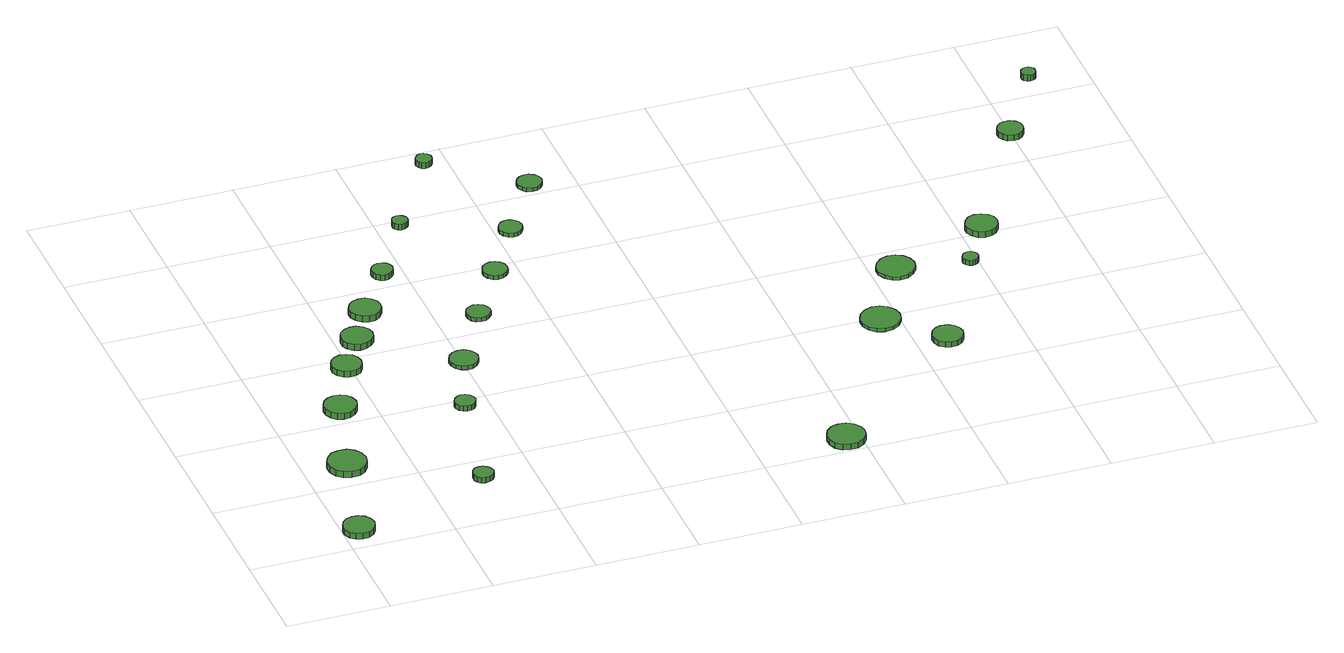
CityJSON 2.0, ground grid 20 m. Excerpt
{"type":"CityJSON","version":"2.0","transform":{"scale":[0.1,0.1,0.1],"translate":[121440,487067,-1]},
"CityObjects":{
"tree1":{"type":"SolitaryVegetationObject","attributes":{"function":"something"},"geometry":[{"type":"MultiSurface","lod":"1","boundaries":[[[0,1,2,3,4,5,6,7,8,9,10,11,12,13,14]],[[15,16,17,18,19,20,21,22,23,24,25,26,27,28,29]],[[0,29,28,1]],[[1,28,27,2]],[[2,27,26,3]],[[3,26,25,4]],[[4,25,24,5]],[[5,24,23,6]],[[6,23,22,7]],[[7,22,21,8]],[[8,21,20,9]],[[9,20,19,10]],[[10,19,18,11]],[[11,18,17,12]],[[12,17,16,13]],[[13,16,15,14]],[[14,15,29,0]]]}]},
"tree2":{"type":"SolitaryVegetationObject","attributes":{"function":"something"},"geometry":[{"type":"MultiSurface","lod":"1","boundaries":[[[30,31,32,33,34,35,36,37,38,39,40,41,42,43,44]],[[45,46,47,48,49,50,51,52,53,54,55,56,57,58,59]],[[30,59,58,31]],[[31,58,57,32]],[[32,57,56,33]],[[33,56,55,34]],[[34,55,54,35]],[[35,54,53,36]],[[36,53,52,37]],[[37,52,51,38]],[[38,51,50,39]],[[39,50,49,40]],[[40,49,48,41]],[[41,48,47,42]],[[42,47,46,43]],[[43,46,45,44]],[[44,45,59,30]]]}]},
"tree3":{"type":"SolitaryVegetationObject","attributes":{"function":"something"},"geometry":[{"type":"MultiSurface","lod":"1","boundaries":[[[60,61,62,63,64,65,66,67,68,69,70,71,72,73,74]],[[75,76,77,78,79,80,81,82,83,84,85,86,87,88,89]],[[60,89,88,61]],[[61,88,87,62]],[[62,87,86,63]],[[63,86,85,64]],[[64,85,84,65]],[[65,84,83,66]],[[66,83,82,67]],[[67,82,81,68]],[[68,81,80,69]],[[69,80,79,70]],[[70,79,78,71]],[[71,78,77,72]],[[72,77,76,73]],[[73,76,75,74]],[[74,75,89,60]]]}]},
"tree4":{"type":"SolitaryVegetationObject","attributes":{"function":"something"},"geometry":[{"type":"MultiSurface","lod":"1","boundaries":[[[90,91,92,93,94,95,96,97,98,99,100,101,102,103,104]],[[105,106,107,108,109,110,111,112,113,114,115,116,117,118,119]],[[90,119,118,91]],[[91,118,117,92]],[[92,117,116,93]],[[93,116,115,94]],[[94,115,114,95]],[[95,114,113,96]],[[96,113,112,97]],[[97,112,111,98]],[[98,111,110,99]],[[99,110,109,100]],[[100,109,108,101]],[[101,108,107,102]],[[102,107,106,103]],[[103,106,105,104]],[[104,105,119,90]]]}]},
"tree5":{"type":"SolitaryVegetationObject","attributes":{"function":"something"},"geometry":[{"type":"MultiSurface","lod":"1","boundaries":[[[120,121,122,123,124,125,126,127,128,129,130,131,132,133,134]],[[135,136,137,138,139,140,141,142,143,144,145,146,147,148,149]],[[120,149,148,121]],[[121,148,147,122]],[[122,147,146,123]],[[123,146,145,124]],[[124,145,144,125]],[[125,144,143,126]],[[126,143,142,127]],[[127,142,141,128]],[[128,141,140,129]],[[129,140,139,130]],[[130,139,138,131]],[[131,138,137,132]],[[132,137,136,133]],[[133,136,135,134]],[[134,135,149,120]]]}]},
"tree6":{"type":"SolitaryVegetationObject","attributes":{"function":"something"},"geometry":[{"type":"MultiSurface","lod":"1","boundaries":[[[150,151,152,153,154,155,156,157,158,159,160,161,162,163,164]],[[165,166,167,168,169,170,171,172,173,174,175,176,177,178,179]],[[150,179,178,151]],[[151,178,177,152]],[[152,177,176,153]],[[153,176,175,154]],[[154,175,174,155]],[[155,174,173,156]],[[156,173,172,157]],[[157,172,171,158]],[[158,171,170,159]],[[159,170,169,160]],[[160,169,168,161]],[[161,168,167,162]],[[162,167,166,163]],[[163,166,165,164]],[[164,165,179,150]]]}]},
"tree7":{"type":"SolitaryVegetationObject","attributes":{"function":"something"},"geometry":[{"type":"MultiSurface","lod":"1","boundaries":[[[180,181,182,183,184,185,186,187,188,189,190,191,192,193,194]],[[195,196,197,198,199,200,201,202,203,204,205,206,207,208,209]],[[180,209,208,181]],[[181,208,207,182]],[[182,207,206,183]],[[183,206,205,184]],[[184,205,204,185]],[[185,204,203,186]],[[186,203,202,187]],[[187,202,201,188]],[[188,201,200,189]],[[189,200,199,190]],[[190,199,198,191]],[[191,198,197,192]],[[192,197,196,193]],[[193,196,195,194]],[[194,195,209,180]]]}]},
"tree8":{"type":"SolitaryVegetationObject","attributes":{"function":"something"},"geometry":[{"type":"MultiSurface","lod":"1","boundaries":[[[210,211,212,213,214,215,216,217,218,219,220,221,222,223,224]],[[225,226,227,228,229,230,231,232,233,234,235,236,237,238,239]],[[210,239,238,211]],[[211,238,237,212]],[[212,237,236,213]],[[213,236,235,214]],[[214,235,234,215]],[[215,234,233,216]],[[216,233,232,217]],[[217,232,231,218]],[[218,231,230,219]],[[219,230,229,220]],[[220,229,228,221]],[[221,228,227,222]],[[222,227,226,223]],[[223,226,225,224]],[[224,225,239,210]]]}]},
"tree9":{"type":"SolitaryVegetationObject","attributes":{"function":"something"},"geometry":[{"type":"MultiSurface","lod":"1","boundaries":[[[240,241,242,243,244,245,246,247,248,249,250,251,252,253,254]],[[255,256,257,258,259,260,261,262,263,264,265,266,267,268,269]],[[240,269,268,241]],[[241,268,267,242]],[[242,267,266,243]],[[243,266,265,244]],[[244,265,264,245]],[[245,264,263,246]],[[246,263,262,247]],[[247,262,261,248]],[[248,261,260,249]],[[249,260,259,250]],[[250,259,258,251]],[[251,258,257,252]],[[252,257,256,253]],[[253,256,255,254]],[[254,255,269,240]]]}]},
"tree10":{"type":"SolitaryVegetationObject","attributes":{"function":"something"},"geometry":[{"type":"MultiSurface","lod":"1","boundaries":[[[270,271,272,273,274,275,276,277,278,279,280,281,282,283,284]],[[285,286,287,288,289,290,291,292,293,294,295,296,297,298,299]],[[270,299,298,271]],[[271,298,297,272]],[[272,297,296,273]],[[273,296,295,274]],[[274,295,294,275]],[[275,294,293,276]],[[276,293,292,277]],[[277,292,291,278]],[[278,291,290,279]],[[279,290,289,280]],[[280,289,288,281]],[[281,288,287,282]],[[282,287,286,283]],[[283,286,285,284]],[[284,285,299,270]]]}]},
"tree11":{"type":"SolitaryVegetationObject","attributes":{"function":"something"},"geometry":[{"type":"MultiSurface","lod":"1","boundaries":[[[300,301,302,303,304,305,306,307,308,309,310,311,312,313,314]],[[315,316,317,318,319,320,321,322,323,324,325,326,327,328,329]],[[300,329,328,301]],[[301,328,327,302]],[[302,327,326,303]],[[303,326,325,304]],[[304,325,324,305]],[[305,324,323,306]],[[306,323,322,307]],[[307,322,321,308]],[[308,321,320,309]],[[309,320,319,310]],[[310,319,318,311]],[[311,318,317,312]],[[312,317,316,313]],[[313,316,315,314]],[[314,315,329,300]]]}]},
"tree12":{"type":"SolitaryVegetationObject","attributes":{"function":"something"},"geometry":[{"type":"MultiSurface","lod":"1","boundaries":[[[330,331,332,333,334,335,336,337,338,339,340,341,342,343,344]],[[345,346,347,348,349,350,351,352,353,354,355,356,357,358,359]],[[330,359,358,331]],[[331,358,357,332]],[[332,357,356,333]],[[333,356,355,334]],[[334,355,354,335]],[[335,354,353,336]],[[336,353,352,337]],[[337,352,351,338]],[[338,351,350,339]],[[339,350,349,340]],[[340,349,348,341]],[[341,348,347,342]],[[342,347,346,343]],[[343,346,345,344]],[[344,345,359,330]]]}]},
"tree13":{"type":"SolitaryVegetationObject","attributes":{"function":"something"},"geometry":[{"type":"MultiSurface","lod":"1","boundaries":[[[360,361,362,363,364,365,366,367,368,369,370,371,372,373,374]],[[375,376,377,378,379,380,381,382,383,384,385,386,387,388,389]],[[360,389,388,361]],[[361,388,387,362]],[[362,387,386,363]],[[363,386,385,364]],[[364,385,384,365]],[[365,384,383,366]],[[366,383,382,367]],[[367,382,381,368]],[[368,381,380,369]],[[369,380,379,370]],[[370,379,378,371]],[[371,378,377,372]],[[372,377,376,373]],[[373,376,375,374]],[[374,375,389,360]]]}]},
"tree14":{"type":"SolitaryVegetationObject","attributes":{"function":"something"},"geometry":[{"type":"MultiSurface","lod":"1","boundaries":[[[390,391,392,393,394,395,396,397,398,399,400,401,402,403,404]],[[405,406,407,408,409,410,411,412,413,414,415,416,417,418,419]],[[390,419,418,391]],[[391,418,417,392]],[[392,417,416,393]],[[393,416,415,394]],[[394,415,414,395]],[[395,414,413,396]],[[396,413,412,397]],[[397,412,411,398]],[[398,411,410,399]],[[399,410,409,400]],[[400,409,408,401]],[[401,408,407,402]],[[402,407,406,403]],[[403,406,405,404]],[[404,405,419,390]]]}]},
"tree15":{"type":"SolitaryVegetationObject","attributes":{"function":"something"},"geometry":[{"type":"MultiSurface","lod":"1","boundaries":[[[420,421,422,423,424,425,426,427,428,429,430,431,432,433,434]],[[435,436,437,438,439,440,441,442,443,444,445,446,447,448,449]],[[420,449,448,421]],[[421,448,447,422]],[[422,447,446,423]],[[423,446,445,424]],[[424,445,444,425]],[[425,444,443,426]],[[426,443,442,427]],[[427,442,441,428]],[[428,441,440,429]],[[429,440,439,430]],[[430,439,438,431]],[[431,438,437,432]],[[432,437,436,433]],[[433,436,435,434]],[[434,435,449,420]]]}]},
"tree16":{"type":"SolitaryVegetationObject","attributes":{"function":"something"},"geometry":[{"type":"MultiSurface","lod":"1","boundaries":[[[450,451,452,453,454,455,456,457,458,459,460,461,462,463,464]],[[465,466,467,468,469,470,471,472,473,474,475,476,477,478,479]],[[450,479,478,451]],[[451,478,477,452]],[[452,477,476,453]],[[453,476,475,454]],[[454,475,474,455]],[[455,474,473,456]],[[456,473,472,457]],[[457,472,471,458]],[[458,471,470,459]],[[459,470,469,460]],[[460,469,468,461]],[[461,468,467,462]],[[462,467,466,463]],[[463,466,465,464]],[[464,465,479,450]]]}]},
"tree17":{"type":"SolitaryVegetationObject","attributes":{"function":"something"},"geometry":[{"type":"MultiSurface","lod":"1","boundaries":[[[480,481,482,483,484,485,486,487,488,489,490,491,492,493,494]],[[495,496,497,498,499,500,501,502,503,504,505,506,507,508,509]],[[480,509,508,481]],[[481,508,507,482]],[[482,507,506,483]],[[483,506,505,484]],[[484,505,504,485]],[[485,504,503,486]],[[486,503,502,487]],[[487,502,501,488]],[[488,501,500,489]],[[489,500,499,490]],[[490,499,498,491]],[[491,498,497,492]],[[492,497,496,493]],[[493,496,495,494]],[[494,495,509,480]]]}]},
"tree18":{"type":"SolitaryVegetationObject","attributes":{"function":"something"},"geometry":[{"type":"MultiSurface","lod":"1","boundaries":[[[510,511,512,513,514,515,516,517,518,519,520,521,522,523,524]],[[525,526,527,528,529,530,531,532,533,534,535,536,537,538,539]],[[510,539,538,511]],[[511,538,537,512]],[[512,537,536,513]],[[513,536,535,514]],[[514,535,534,515]],[[515,534,533,516]],[[516,533,532,517]],[[517,532,531,518]],[[518,531,530,519]],[[519,530,529,520]],[[520,529,528,521]],[[521,528,527,522]],[[522,527,526,523]],[[523,526,525,524]],[[524,525,539,510]]]}]},
"tree19":{"type":"SolitaryVegetationObject","attributes":{"function":"something"},"geometry":[{"type":"MultiSurface","lod":"1","boundaries":[[[540,541,542,543,544,545,546,547,548,549,550,551,552,553,554]],[[555,556,557,558,559,560,561,562,563,564,565,566,567,568,569]],[[540,569,568,541]],[[541,568,567,542]],[[542,567,566,543]],[[543,566,565,544]],[[544,565,564,545]],[[545,564,563,546]],[[546,563,562,547]],[[547,562,561,548]],[[548,561,560,549]],[[549,560,559,550]],[[550,559,558,551]],[[551,558,557,552]],[[552,557,556,553]],[[553,556,555,554]],[[554,555,569,540]]]}]},
"tree20":{"type":"SolitaryVegetationObject","attributes":{"function":"something"},"geometry":[{"type":"MultiSurface","lod":"1","boundaries":[[[570,571,572,573,574,575,576,577,578,579,580,581,582,583,584]],[[585,586,587,588,589,590,591,592,593,594,595,596,597,598,599]],[[570,599,598,571]],[[571,598,597,572]],[[572,597,596,573]],[[573,596,595,574]],[[574,595,594,575]],[[575,594,593,576]],[[576,593,592,577]],[[577,592,591,578]],[[578,591,590,579]],[[579,590,589,580]],[[580,589,588,581]],[[581,588,587,582]],[[582,587,586,583]],[[583,586,585,584]],[[584,585,599,570]]]}]},
"tree21":{"type":"SolitaryVegetationObject","attributes":{"function":"something"},"geometry":[{"type":"MultiSurface","lod":"1","boundaries":[[[600,601,602,603,604,605,606,607,608,609,610,611,612,613,614]],[[615,616,617,618,619,620,621,622,623,624,625,626,627,628,629]],[[600,629,628,601]],[[601,628,627,602]],[[602,627,626,603]],[[603,626,625,604]],[[604,625,624,605]],[[605,624,623,606]],[[606,623,622,607]],[[607,622,621,608]],[[608,621,620,609]],[[609,620,619,610]],[[610,619,618,611]],[[611,618,617,612]],[[612,617,616,613]],[[613,616,615,614]],[[614,615,629,600]]]}]},
"tree22":{"type":"SolitaryVegetationObject","attributes":{"function":"something"},"geometry":[{"type":"MultiSurface","lod":"1","boundaries":[[[630,631,632,633,634,635,636,637,638,639,640,641,642,643,644]],[[645,646,647,648,649,650,651,652,653,654,655,656,657,658,659]],[[630,659,658,631]],[[631,658,657,632]],[[632,657,656,633]],[[633,656,655,634]],[[634,655,654,635]],[[635,654,653,636]],[[636,653,652,637]],[[637,652,651,638]],[[638,651,650,639]],[[639,650,649,640]],[[640,649,648,641]],[[641,648,647,642]],[[642,647,646,643]],[[643,646,645,644]],[[644,645,659,630]]]}]},
"tree23":{"type":"SolitaryVegetationObject","attributes":{"function":"something"},"geometry":[{"type":"MultiSurface","lod":"1","boundaries":[[[660,661,662,663,664,665,666,667,668,669,670,671,672,673,674]],[[675,676,677,678,679,680,681,682,683,684,685,686,687,688,689]],[[660,689,688,661]],[[661,688,687,662]],[[662,687,686,663]],[[663,686,685,664]],[[664,685,684,665]],[[665,684,683,666]],[[666,683,682,667]],[[667,682,681,668]],[[668,681,680,669]],[[669,680,679,670]],[[670,679,678,671]],[[671,678,677,672]],[[672,677,676,673]],[[673,676,675,674]],[[674,675,689,660]]]}]},
"tree24":{"type":"SolitaryVegetationObject","attributes":{"function":"something"},"geometry":[{"type":"MultiSurface","lod":"1","boundaries":[[[690,691,692,693,694,695,696,697,698,699,700,701,702,703,704]],[[705,706,707,708,709,710,711,712,713,714,715,716,717,718,719]],[[690,719,718,691]],[[691,718,717,692]],[[692,717,716,693]],[[693,716,715,694]],[[694,715,714,695]],[[695,714,713,696]],[[696,713,712,697]],[[697,712,711,698]],[[698,711,710,699]],[[699,710,709,700]],[[700,709,708,701]],[[701,708,707,702]],[[702,707,706,703]],[[703,706,705,704]],[[704,705,719,690]]]}]}
},
"vertices":[
[63,57,18],[60,69,18],[53,80,18],[42,86,18],[29,87,18],[17,83,18],[8,75,18],[3,63,18],[3,51,18],[8,39,18],[17,31,18],[29,27,18],[42,28,18],[53,34,18],[60,45,18],[60,45,6],[53,34,6],[42,28,6],[29,27,6],[17,31,6],[8,39,6],[3,51,6],[3,63,6],[8,75,6],[17,83,6],[29,87,6],[42,86,6],[53,80,6],[60,69,6],[63,57,6],
[119,258,23],[116,273,23],[107,286,23],[94,294,23],[78,295,23],[63,291,23],[52,280,23],[45,266,23],[45,250,23],[52,236,23],[63,226,23],[78,221,23],[94,222,23],[107,230,23],[116,243,23],[116,243,10],[107,230,10],[94,222,10],[78,221,10],[63,226,10],[52,236,10],[45,250,10],[45,266,10],[52,280,10],[63,291,10],[78,295,10],[94,294,10],[107,286,10],[116,273,10],[119,258,10],
[166,440,22],[163,453,22],[155,464,22],[144,470,22],[131,471,22],[119,467,22],[109,459,22],[104,447,22],[104,434,22],[109,422,22],[119,413,22],[131,409,22],[144,410,22],[155,417,22],[163,427,22],[163,427,9],[155,417,9],[144,410,9],[131,409,9],[119,413,9],[109,422,9],[104,434,9],[104,447,9],[109,459,9],[119,467,9],[131,471,9],[144,470,9],[155,464,9],[163,453,9],[166,440,9],
[326,146,17],[324,154,17],[319,161,17],[312,165,17],[304,166,17],[296,164,17],[290,158,17],[287,151,17],[287,142,17],[290,135,17],[296,129,17],[304,127,17],[312,128,17],[319,132,17],[324,138,17],[324,138,6],[319,132,6],[312,128,6],[304,127,6],[296,129,6],[290,135,6],[287,142,6],[287,151,6],[290,158,6],[296,164,6],[304,166,6],[312,165,6],[319,161,6],[324,154,6],[326,146,6],
[222,571,18],[220,583,18],[213,593,18],[202,599,18],[190,600,18],[179,596,18],[170,588,18],[165,577,18],[165,565,18],[170,554,18],[179,546,18],[190,542,18],[202,543,18],[213,549,18],[220,559,18],[220,559,6],[213,549,6],[202,543,6],[190,542,6],[179,546,6],[170,554,6],[165,565,6],[165,577,6],[170,588,6],[179,596,6],[190,600,6],[202,599,6],[213,593,6],[220,583,6],[222,571,6],
[273,650,19],[270,662,19],[262,673,19],[251,679,19],[239,680,19],[227,676,19],[217,668,19],[212,656,19],[212,643,19],[217,632,19],[227,623,19],[239,619,19],[251,621,19],[262,627,19],[270,637,19],[270,637,6],[262,627,6],[251,621,6],[239,619,6],[227,623,6],[217,632,6],[212,643,6],[212,656,6],[217,668,6],[227,676,6],[239,680,6],[251,679,6],[262,673,6],[270,662,6],[273,650,6],
[376,382,17],[374,390,17],[369,397,17],[362,401,17],[354,402,17],[346,399,17],[340,394,17],[336,386,17],[336,378,17],[340,370,17],[346,365,17],[354,362,17],[362,363,17],[369,367,17],[374,374,17],[374,374,6],[369,367,6],[362,363,6],[354,362,6],[346,365,6],[340,370,6],[336,378,6],[336,386,6],[340,394,6],[346,399,6],[354,402,6],[362,401,6],[369,397,6],[374,390,6],[376,382,6],
[318,733,19],[316,745,19],[308,755,19],[298,762,19],[285,763,19],[273,759,19],[264,751,19],[258,739,19],[258,727,19],[264,715,19],[273,707,19],[285,703,19],[298,704,19],[308,710,19],[316,721,19],[316,721,6],[308,710,6],[298,704,6],[285,703,6],[273,707,6],[264,715,6],[258,727,6],[258,739,6],[264,751,6],[273,759,6],[285,763,6],[298,762,6],[308,755,6],[316,745,6],[318,733,6],
[431,520,14],[428,531,14],[422,540,14],[412,546,14],[400,547,14],[389,544,14],[381,536,14],[376,525,14],[376,514,14],[381,503,14],[389,496,14],[400,492,14],[412,493,14],[422,499,14],[428,508,14],[428,508,6],[422,499,6],[412,493,6],[400,492,6],[389,496,6],[381,503,6],[376,514,6],[376,525,6],[381,536,6],[389,544,6],[400,547,6],[412,546,6],[422,540,6],[428,531,6],[431,520,6],
[382,844,18],[380,852,18],[375,859,18],[367,863,18],[359,864,18],[351,861,18],[345,856,18],[341,848,18],[341,839,18],[345,832,18],[351,826,18],[359,823,18],[367,824,18],[375,829,18],[380,835,18],[380,835,6],[375,829,6],[367,824,6],[359,823,6],[351,826,6],[345,832,6],[341,839,6],[341,848,6],[345,856,6],[351,861,6],[359,864,6],[367,863,6],[375,859,6],[380,852,6],[382,844,6],
[504,657,14],[502,667,14],[496,674,14],[488,679,14],[478,680,14],[469,677,14],[462,671,14],[458,662,14],[458,652,14],[462,643,14],[469,637,14],[478,634,14],[488,635,14],[496,640,14],[502,648,14],[502,648,6],[496,640,6],[488,635,6],[478,634,6],[469,637,6],[462,643,6],[458,652,6],[458,662,6],[462,671,6],[469,677,6],[478,680,6],[488,679,6],[496,674,6],[502,667,6],[504,657,6],
[462,986,18],[461,992,18],[457,997,18],[451,1000,18],[445,1001,18],[439,999,18],[434,995,18],[432,989,18],[432,982,18],[434,977,18],[439,972,18],[445,970,18],[451,971,18],[457,974,18],[461,979,18],[461,979,6],[457,974,6],[451,971,6],[445,970,6],[439,972,6],[434,977,6],[432,982,6],[432,989,6],[434,995,6],[439,999,6],[445,1001,6],[451,1000,6],[457,997,6],[461,992,6],[462,986,6],
[581,780,14],[579,790,14],[573,798,14],[565,803,14],[555,804,14],[546,801,14],[538,794,14],[534,785,14],[534,775,14],[538,766,14],[546,759,14],[555,756,14],[565,757,14],[573,762,14],[579,770,14],[579,770,6],[573,762,6],[565,757,6],[555,756,6],[546,759,6],[538,766,6],[534,775,6],[534,785,6],[538,794,6],[546,801,6],[555,804,6],[565,803,6],[573,798,6],[579,790,6],[581,780,6],
[654,902,14],[652,911,14],[646,919,14],[638,924,14],[629,925,14],[620,922,14],[613,915,14],[609,907,14],[609,897,14],[613,889,14],[620,882,14],[629,879,14],[638,880,14],[646,885,14],[652,893,14],[652,893,6],[646,885,6],[638,880,6],[629,879,6],[620,882,6],[613,889,6],[609,897,6],[609,907,6],[613,915,6],[620,922,6],[629,925,6],[638,924,6],[646,919,6],[652,911,6],[654,902,6],
[573,1164,18],[572,1170,18],[568,1176,18],[562,1179,18],[556,1180,18],[549,1178,18],[545,1173,18],[542,1167,18],[542,1161,18],[545,1155,18],[549,1150,18],[556,1148,18],[562,1149,18],[568,1152,18],[572,1158,18],[572,1158,6],[568,1152,6],[562,1149,6],[556,1148,6],[549,1150,6],[545,1155,6],[542,1161,6],[542,1167,6],[545,1173,6],[549,1178,6],[556,1180,6],[562,1179,6],[568,1176,6],[572,1170,6],[573,1164,6],
[1008,38,19],[1005,53,19],[996,65,19],[983,73,19],[968,74,19],[954,70,19],[943,60,19],[937,46,19],[937,31,19],[943,17,19],[954,7,19],[968,3,19],[983,4,19],[996,12,19],[1005,24,19],[1005,24,7],[996,12,7],[983,4,7],[968,3,7],[954,7,7],[943,17,7],[937,31,7],[937,46,7],[943,60,7],[954,70,7],[968,74,7],[983,73,7],[996,65,7],[1005,53,7],[1008,38,7],
[739,1033,14],[737,1042,14],[731,1050,14],[722,1055,14],[713,1056,14],[703,1053,14],[696,1047,14],[692,1038,14],[692,1028,14],[696,1019,14],[703,1012,14],[713,1009,14],[722,1010,14],[731,1015,14],[737,1023,14],[737,1023,6],[731,1015,6],[722,1010,6],[713,1009,6],[703,1012,6],[696,1019,6],[692,1028,6],[692,1038,6],[696,1047,6],[703,1053,6],[713,1056,6],[722,1055,6],[731,1050,6],[737,1042,6],[739,1033,6],
[1203,390,13],[1200,405,13],[1190,418,13],[1177,426,13],[1161,428,13],[1146,423,13],[1134,412,13],[1128,398,13],[1128,382,13],[1134,368,13],[1146,357,13],[1161,352,13],[1177,354,13],[1190,362,13],[1200,374,13],[1200,374,6],[1190,362,6],[1177,354,6],[1161,352,6],[1146,357,6],[1134,368,6],[1128,382,6],[1128,398,6],[1134,412,6],[1146,423,6],[1161,428,6],[1177,426,6],[1190,418,6],[1200,405,6],[1203,390,6],
[1290,292,17],[1287,304,17],[1280,314,17],[1270,320,17],[1257,322,17],[1246,318,17],[1237,310,17],[1232,299,17],[1232,286,17],[1237,275,17],[1246,267,17],[1257,263,17],[1270,264,17],[1280,270,17],[1287,280,17],[1287,280,6],[1280,270,6],[1270,264,6],[1257,263,6],[1246,267,6],[1237,275,6],[1232,286,6],[1232,299,6],[1237,310,6],[1246,318,6],[1257,322,6],[1270,320,6],[1280,314,6],[1287,304,6],[1290,292,6],
[1286,542,13],[1283,557,13],[1274,569,13],[1261,577,13],[1245,578,13],[1231,573,13],[1220,563,13],[1213,549,13],[1213,534,13],[1220,520,13],[1231,510,13],[1245,505,13],[1261,507,13],[1274,515,13],[1283,527,13],[1283,527,6],[1274,515,6],[1261,507,6],[1245,505,6],[1231,510,6],[1220,520,6],[1213,534,6],[1213,549,6],[1220,563,6],[1231,573,6],[1245,578,6],[1261,577,6],[1274,569,6],[1283,557,6],[1286,542,6],
[1402,521,17],[1401,527,17],[1397,532,17],[1392,535,17],[1386,536,17],[1380,534,17],[1375,530,17],[1372,524,17],[1372,518,17],[1375,512,17],[1380,508,17],[1386,506,17],[1392,506,17],[1397,509,17],[1401,515,17],[1401,515,6],[1397,509,6],[1392,506,6],[1386,506,6],[1380,508,6],[1375,512,6],[1372,518,6],[1372,524,6],[1375,530,6],[1380,534,6],[1386,536,6],[1392,535,6],[1397,532,6],[1401,527,6],[1402,521,6],
[1473,616,18],[1471,629,18],[1463,639,18],[1452,645,18],[1439,647,18],[1427,643,18],[1418,634,18],[1412,622,18],[1412,610,18],[1418,598,18],[1427,589,18],[1439,585,18],[1452,587,18],[1463,593,18],[1471,604,18],[1471,604,6],[1463,593,6],[1452,587,6],[1439,585,6],[1427,589,6],[1418,598,6],[1412,610,6],[1412,622,6],[1418,634,6],[1427,643,6],[1439,647,6],[1452,645,6],[1463,639,6],[1471,629,6],[1473,616,6],
[1621,887,24],[1619,897,24],[1613,905,24],[1604,910,24],[1594,911,24],[1584,908,24],[1576,901,24],[1572,892,24],[1572,881,24],[1576,872,24],[1584,865,24],[1594,862,24],[1604,863,24],[1613,868,24],[1619,876,24],[1619,876,12],[1613,868,12],[1604,863,12],[1594,862,12],[1584,865,12],[1576,872,12],[1572,881,12],[1572,892,12],[1576,901,12],[1584,908,12],[1594,911,12],[1604,910,12],[1613,905,12],[1619,897,12],[1621,887,12],
[1702,1045,30],[1701,1051,30],[1698,1055,30],[1693,1058,30],[1687,1059,30],[1682,1057,30],[1677,1053,30],[1675,1048,30],[1675,1042,30],[1677,1037,30],[1682,1033,30],[1687,1031,30],[1693,1032,30],[1698,1035,30],[1701,1039,30],[1701,1039,17],[1698,1035,17],[1693,1032,17],[1687,1031,17],[1682,1033,17],[1677,1037,17],[1675,1042,17],[1675,1048,17],[1677,1053,17],[1682,1057,17],[1687,1059,17],[1693,1058,17],[1698,1055,17],[1701,1051,17],[1702,1045,17]
]}
